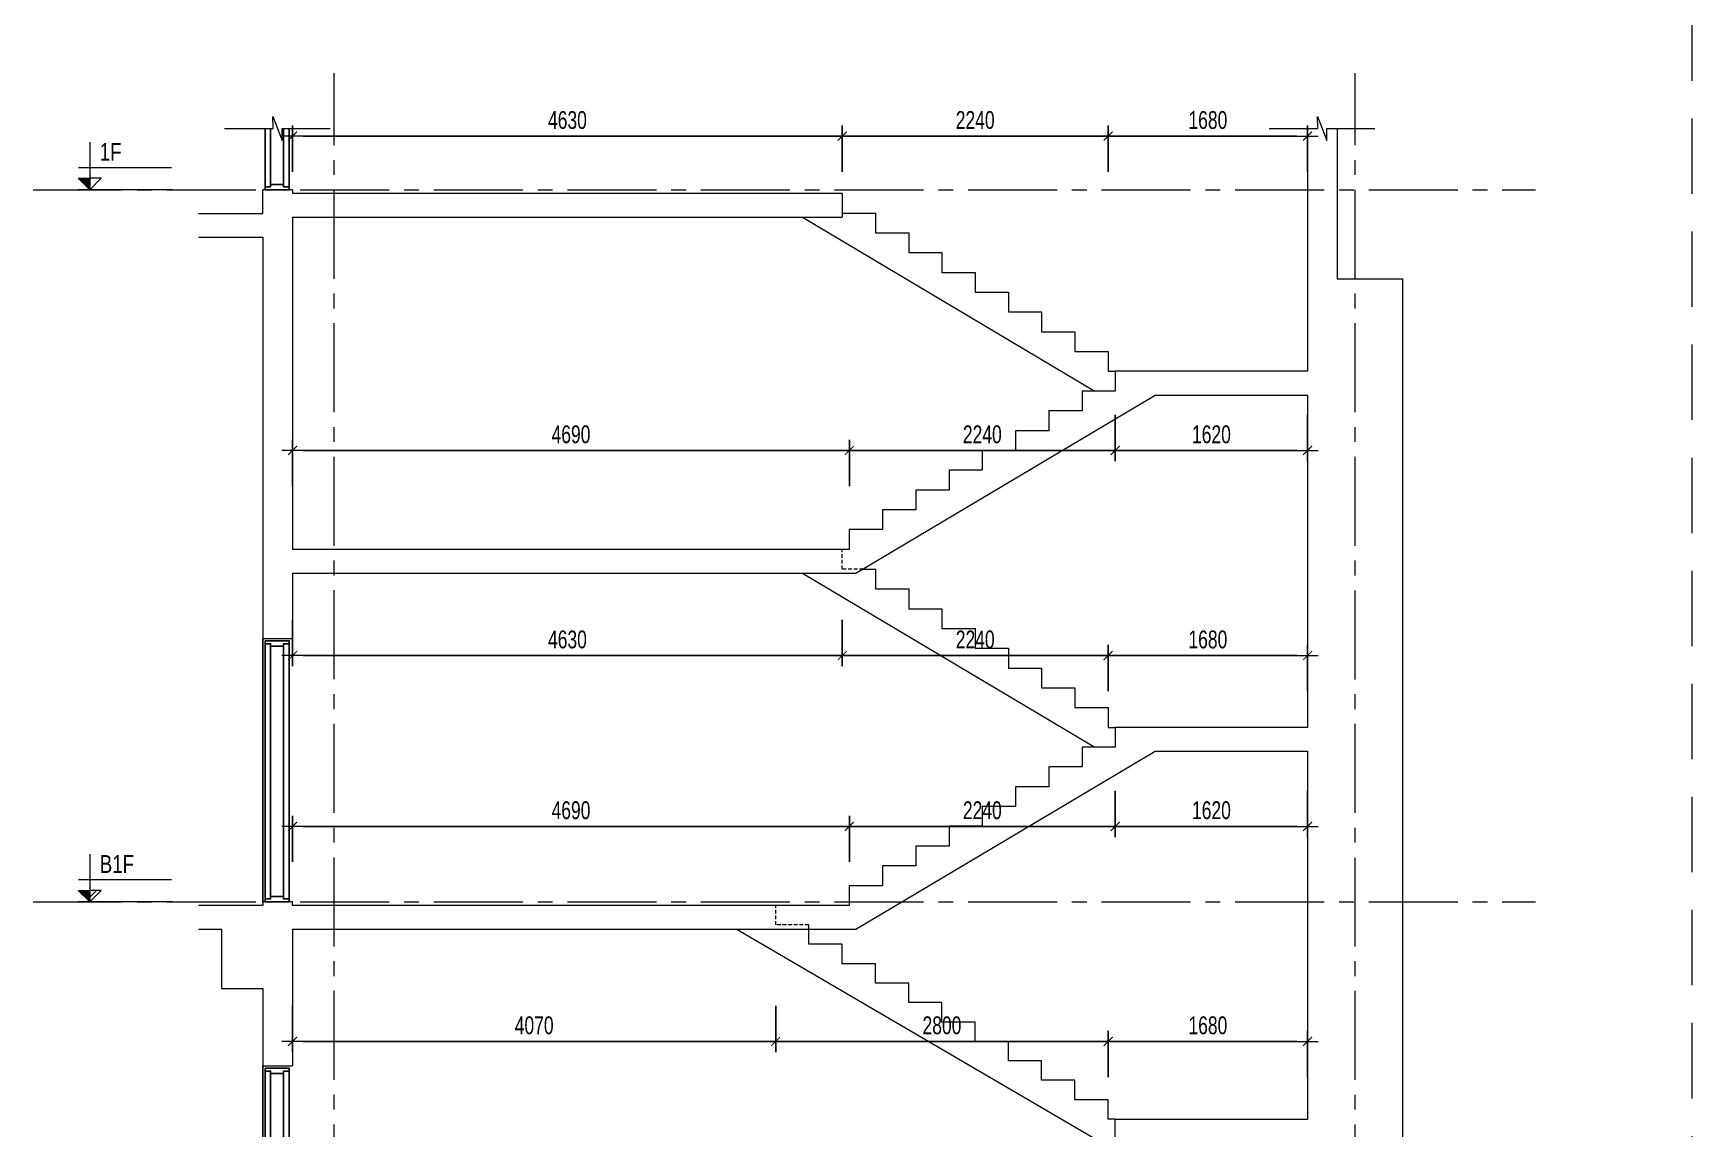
# Model space of a CAD drawing. Header units: millimetres. Extents: x -179076 to 254975, y -18667 to 296191.
# Drawn here: x 162334 to 176306, y 237752 to 246983 of the extents above; entities that cross this region are included whole.
import ezdxf

# ---------------------------------------------------------------- set-up
doc = ezdxf.new("R2010")
doc.units = ezdxf.units.MM
doc.linetypes.add('CENTER2', pattern=[1.125, 0.75, -0.125, 0.125, -0.125])
doc.linetypes.add('HIDDEN2', pattern=[4.7625, 3.175, -1.5875])
doc.layers.get('Defpoints').update_dxf_attribs({"color": 151, "lineweight": 9})
for name, color, linetype in [('A-ELE5', 9, 'Continuous'), ('DOOR', 4, 'Continuous'), ('ELE8', 8, 'Continuous')]:
    doc.layers.add(name, color=color, linetype=linetype)
for name, color, linetype, lineweight in [('NDC_S_ANNO', 7, 'Continuous', 20), ('NDC_S_AXIS', 5, 'CENTER2', 13), ('NDC_S_CONTINUOUS', 3, 'Continuous', 20), ('NDC_S_DIM', 1, 'Continuous', 15), ('NDC_S_HIDDEN', 8, 'HIDDEN2', 13), ('NDC_S_SLAB', 2, 'Continuous', 20), ('NDC_S_SYMBOL', 1, 'Continuous', 15), ('NDC_S_TEXT SYMBOL', 7, 'Continuous', 20), ('NDC_S_VN TEXT', 7, 'Continuous', 20)]:
    doc.layers.add(name, color=color, linetype=linetype, lineweight=lineweight)
doc.styles.add('NDC_ANNO', font='', dxfattribs={"width": 0.8})
doc.styles.add('NDC_DIM', font='', dxfattribs={"width": 0.75})
doc.styles.get('NDC_ANNO').set_extended_font_data('Dotum')
doc.styles.get('NDC_DIM').set_extended_font_data('Dotum')
doc.dimstyles.new('NDC_dim_60', dxfattribs={"dimscale": 60, "dimtxt": 2.5, "dimasz": 1.5, "dimexe": 1.5, "dimexo": 2.5, "dimgap": 1, "dimtad": 1, "dimdec": 0, "dimzin": 0, "dimdsep": 46, "dimtxsty": 'NDC_DIM', "dimblk": 'DIMMARK', "dimcen": 0.09, "dimdle": 1.2, "dimclrd": 1, "dimclre": 1, "dimclrt": 3, "dimadec": 0, "dimazin": 0, "dimtfac": 1, "dimtdec": 0, "dimtix": 1, "dimtofl": 0, "dimtmove": 0, "dimatfit": 3, "dimfxl": 5, "dimfxlon": 1, "dimtolj": 1, "dimtzin": 0, "dimarcsym": 0})

# ---------------------------------------------------------------- blocks, each defined once
blk = doc.blocks.new('A$Cba4c7dc5')
at = {"layer": 'DOOR'}
for p, q in [((80, 0), (80, 2175)), ((125, 25), (125, 2155)), ((235, 25), (235, 2155)), ((280, 2175), (280, 0))]:
    blk.add_line(p, q, dxfattribs=at)
at = {"layer": 'DOOR', "color": 3}
for points in [[(280, 2200), (80, 2200), (80, 2175), (125, 2175), (125, 2155), (235, 2155), (235, 2175), (280, 2175)], [(280, 0), (80, 0), (80, 25), (125, 25), (125, 45), (235, 45), (235, 25), (280, 25)]]:
    blk.add_lwpolyline(points, close=True, dxfattribs=at)
at = {"layer": 'ELE8'}
blk.add_line((300, 2220), (300, 0), dxfattribs=at)
blk = doc.blocks.new('DIMMARK')
at = {"layer": 'NDC_S_DIM', "color": 1}
blk.add_line((-1.5, 0), (1, 0), dxfattribs=at)
at = {"layer": 'NDC_S_DIM', "color": 2, "const_width": 0.1}
blk.add_lwpolyline([(-0.42, -0.42), (0.42, 0.42)], dxfattribs=at)
blk = doc.blocks.new('*D1397')
at = {"layer": 'Defpoints', "color": 0, "transparency": 16777216}
for p in [(168589, 239635), (164519, 239434), (168589, 238488)]:
    blk.add_point(p, dxfattribs=at)
at = {"layer": 'NDC_S_DIM', "color": 1, "lineweight": -2, "transparency": 16777216}
for p, q in [((164519, 238788), (164519, 238398)), ((168589, 238788), (168589, 238398)), ((164609, 238488), (168499, 238488))]:
    blk.add_line(p, q, dxfattribs=at)
at = {"layer": 'NDC_S_DIM', "color": 1, "lineweight": -2, "transparency": 16777216, "xscale": 90, "yscale": 90, "zscale": 90, "rotation": 180}
blk.add_blockref('DIMMARK', (164519, 238488), dxfattribs=at)
at = {"layer": 'NDC_S_DIM', "color": 1, "lineweight": -2, "transparency": 16777216, "xscale": 90, "yscale": 90, "zscale": 90}
blk.add_blockref('DIMMARK', (168589, 238488), dxfattribs=at)
at = {"layer": 'NDC_S_DIM', "color": 3, "transparency": 16777216, "insert": (166554, 238623), "char_height": 150, "attachment_point": 5, "style": 'NDC_DIM'}
blk.add_mtext('\\A1;4070', dxfattribs=at)
blk = doc.blocks.new('*D1398')
at = {"layer": 'Defpoints', "color": 0, "transparency": 16777216}
for p in [(168589, 239635), (171389, 238488), (171389, 237834)]:
    blk.add_point(p, dxfattribs=at)
at = {"layer": 'NDC_S_DIM', "color": 1, "lineweight": -2, "transparency": 16777216}
for p, q in [((168589, 238788), (168589, 238398)), ((171389, 238188), (171389, 238578)), ((168679, 238488), (171299, 238488))]:
    blk.add_line(p, q, dxfattribs=at)
at = {"layer": 'NDC_S_DIM', "color": 1, "lineweight": -2, "transparency": 16777216, "xscale": 90, "yscale": 90, "zscale": 90, "rotation": 180}
blk.add_blockref('DIMMARK', (168589, 238488), dxfattribs=at)
at = {"layer": 'NDC_S_DIM', "color": 1, "lineweight": -2, "transparency": 16777216, "xscale": 90, "yscale": 90, "zscale": 90}
blk.add_blockref('DIMMARK', (171389, 238488), dxfattribs=at)
at = {"layer": 'NDC_S_DIM', "color": 3, "transparency": 16777216, "insert": (169989, 238623), "char_height": 150, "attachment_point": 5, "style": 'NDC_DIM'}
blk.add_mtext('\\A1;2800', dxfattribs=at)
blk = doc.blocks.new('*D1399')
at = {"layer": 'Defpoints', "color": 0, "transparency": 16777216}
for p in [(173069, 238488), (171389, 237834), (173069, 237834)]:
    blk.add_point(p, dxfattribs=at)
at = {"layer": 'NDC_S_DIM', "color": 1, "lineweight": -2, "transparency": 16777216}
for p, q in [((171389, 238188), (171389, 238578)), ((173069, 238188), (173069, 238578)), ((171479, 238488), (172979, 238488))]:
    blk.add_line(p, q, dxfattribs=at)
at = {"layer": 'NDC_S_DIM', "color": 1, "lineweight": -2, "transparency": 16777216, "xscale": 90, "yscale": 90, "zscale": 90, "rotation": 180}
blk.add_blockref('DIMMARK', (171389, 238488), dxfattribs=at)
at = {"layer": 'NDC_S_DIM', "color": 1, "lineweight": -2, "transparency": 16777216, "xscale": 90, "yscale": 90, "zscale": 90}
blk.add_blockref('DIMMARK', (173069, 238488), dxfattribs=at)
at = {"layer": 'NDC_S_DIM', "color": 3, "transparency": 16777216, "insert": (172229, 238623), "char_height": 150, "attachment_point": 5, "style": 'NDC_DIM'}
blk.add_mtext('\\A1;1680', dxfattribs=at)
blk = doc.blocks.new('*D1400')
at = {"layer": 'Defpoints', "color": 0, "transparency": 16777216}
for p in [(169209, 240300), (164519, 239634), (169209, 239634)]:
    blk.add_point(p, dxfattribs=at)
at = {"layer": 'NDC_S_DIM', "color": 1, "lineweight": -2, "transparency": 16777216}
for p, q in [((164519, 240000), (164519, 240390)), ((169209, 240000), (169209, 240390)), ((164609, 240300), (169119, 240300))]:
    blk.add_line(p, q, dxfattribs=at)
at = {"layer": 'NDC_S_DIM', "color": 1, "lineweight": -2, "transparency": 16777216, "xscale": 90, "yscale": 90, "zscale": 90, "rotation": 180}
blk.add_blockref('DIMMARK', (164519, 240300), dxfattribs=at)
at = {"layer": 'NDC_S_DIM', "color": 1, "lineweight": -2, "transparency": 16777216, "xscale": 90, "yscale": 90, "zscale": 90}
blk.add_blockref('DIMMARK', (169209, 240300), dxfattribs=at)
at = {"layer": 'NDC_S_DIM', "color": 3, "transparency": 16777216, "insert": (166864, 240435), "char_height": 150, "attachment_point": 5, "style": 'NDC_DIM'}
blk.add_mtext('\\A1;4690', dxfattribs=at)
blk = doc.blocks.new('*D1401')
at = {"layer": 'Defpoints', "color": 0, "transparency": 16777216}
for p in [(171449, 240967), (171449, 240300), (169209, 239634)]:
    blk.add_point(p, dxfattribs=at)
at = {"layer": 'NDC_S_DIM', "color": 1, "lineweight": -2, "transparency": 16777216}
for p, q in [((171449, 240600), (171449, 240210)), ((169209, 240000), (169209, 240390)), ((169299, 240300), (171359, 240300))]:
    blk.add_line(p, q, dxfattribs=at)
at = {"layer": 'NDC_S_DIM', "color": 1, "lineweight": -2, "transparency": 16777216, "xscale": 90, "yscale": 90, "zscale": 90, "rotation": 180}
blk.add_blockref('DIMMARK', (169209, 240300), dxfattribs=at)
at = {"layer": 'NDC_S_DIM', "color": 1, "lineweight": -2, "transparency": 16777216, "xscale": 90, "yscale": 90, "zscale": 90}
blk.add_blockref('DIMMARK', (171449, 240300), dxfattribs=at)
at = {"layer": 'NDC_S_DIM', "color": 3, "transparency": 16777216, "insert": (170329, 240435), "char_height": 150, "attachment_point": 5, "style": 'NDC_DIM'}
blk.add_mtext('\\A1;2240', dxfattribs=at)
blk = doc.blocks.new('*D1402')
at = {"layer": 'Defpoints', "color": 0, "transparency": 16777216}
for p in [(171449, 240967), (173069, 240934), (173069, 240300)]:
    blk.add_point(p, dxfattribs=at)
at = {"layer": 'NDC_S_DIM', "color": 1, "lineweight": -2, "transparency": 16777216}
for p, q in [((171449, 240600), (171449, 240210)), ((173069, 240600), (173069, 240210)), ((171539, 240300), (172979, 240300))]:
    blk.add_line(p, q, dxfattribs=at)
at = {"layer": 'NDC_S_DIM', "color": 1, "lineweight": -2, "transparency": 16777216, "xscale": 90, "yscale": 90, "zscale": 90, "rotation": 180}
blk.add_blockref('DIMMARK', (171449, 240300), dxfattribs=at)
at = {"layer": 'NDC_S_DIM', "color": 1, "lineweight": -2, "transparency": 16777216, "xscale": 90, "yscale": 90, "zscale": 90}
blk.add_blockref('DIMMARK', (173069, 240300), dxfattribs=at)
at = {"layer": 'NDC_S_DIM', "color": 3, "transparency": 16777216, "insert": (172259, 240435), "char_height": 150, "attachment_point": 5, "style": 'NDC_DIM'}
blk.add_mtext('\\A1;1620', dxfattribs=at)
blk = doc.blocks.new('*D1403')
at = {"layer": 'Defpoints', "color": 0, "transparency": 16777216}
for p in [(164519, 242634), (169149, 242631), (169149, 241739)]:
    blk.add_point(p, dxfattribs=at)
at = {"layer": 'NDC_S_DIM', "color": 1, "lineweight": -2, "transparency": 16777216}
for p, q in [((164519, 242039), (164519, 241649)), ((169149, 242039), (169149, 241649)), ((164609, 241739), (169059, 241739))]:
    blk.add_line(p, q, dxfattribs=at)
at = {"layer": 'NDC_S_DIM', "color": 1, "lineweight": -2, "transparency": 16777216, "xscale": 90, "yscale": 90, "zscale": 90, "rotation": 180}
blk.add_blockref('DIMMARK', (164519, 241739), dxfattribs=at)
at = {"layer": 'NDC_S_DIM', "color": 1, "lineweight": -2, "transparency": 16777216, "xscale": 90, "yscale": 90, "zscale": 90}
blk.add_blockref('DIMMARK', (169149, 241739), dxfattribs=at)
at = {"layer": 'NDC_S_DIM', "color": 3, "transparency": 16777216, "insert": (166834, 241874), "char_height": 150, "attachment_point": 5, "style": 'NDC_DIM'}
blk.add_mtext('\\A1;4630', dxfattribs=at)
blk = doc.blocks.new('*D1404')
at = {"layer": 'Defpoints', "color": 0, "transparency": 16777216}
for p in [(169149, 242631), (171389, 241739), (171389, 241134)]:
    blk.add_point(p, dxfattribs=at)
at = {"layer": 'NDC_S_DIM', "color": 1, "lineweight": -2, "transparency": 16777216}
for p, q in [((169149, 242039), (169149, 241649)), ((169239, 241739), (171299, 241739)), ((171389, 241439), (171389, 241829))]:
    blk.add_line(p, q, dxfattribs=at)
at = {"layer": 'NDC_S_DIM', "color": 1, "lineweight": -2, "transparency": 16777216, "xscale": 90, "yscale": 90, "zscale": 90, "rotation": 180}
blk.add_blockref('DIMMARK', (169149, 241739), dxfattribs=at)
at = {"layer": 'NDC_S_DIM', "color": 1, "lineweight": -2, "transparency": 16777216, "xscale": 90, "yscale": 90, "zscale": 90}
blk.add_blockref('DIMMARK', (171389, 241739), dxfattribs=at)
at = {"layer": 'NDC_S_DIM', "color": 3, "transparency": 16777216, "insert": (170269, 241874), "char_height": 150, "attachment_point": 5, "style": 'NDC_DIM'}
blk.add_mtext('\\A1;2240', dxfattribs=at)
blk = doc.blocks.new('*D1405')
at = {"layer": 'Defpoints', "color": 0, "transparency": 16777216}
for p in [(173069, 241739), (171389, 241134), (173069, 241134)]:
    blk.add_point(p, dxfattribs=at)
at = {"layer": 'NDC_S_DIM', "color": 1, "lineweight": -2, "transparency": 16777216}
for p, q in [((171389, 241439), (171389, 241829)), ((171479, 241739), (172979, 241739)), ((173069, 241439), (173069, 241829))]:
    blk.add_line(p, q, dxfattribs=at)
at = {"layer": 'NDC_S_DIM', "color": 1, "lineweight": -2, "transparency": 16777216, "xscale": 90, "yscale": 90, "zscale": 90, "rotation": 180}
blk.add_blockref('DIMMARK', (171389, 241739), dxfattribs=at)
at = {"layer": 'NDC_S_DIM', "color": 1, "lineweight": -2, "transparency": 16777216, "xscale": 90, "yscale": 90, "zscale": 90}
blk.add_blockref('DIMMARK', (173069, 241739), dxfattribs=at)
at = {"layer": 'NDC_S_DIM', "color": 3, "transparency": 16777216, "insert": (172229, 241874), "char_height": 150, "attachment_point": 5, "style": 'NDC_DIM'}
blk.add_mtext('\\A1;1680', dxfattribs=at)
blk = doc.blocks.new('*D1406')
at = {"layer": 'Defpoints', "color": 0, "transparency": 16777216}
for p in [(169209, 243467), (164519, 242634), (169209, 242634)]:
    blk.add_point(p, dxfattribs=at)
at = {"layer": 'NDC_S_DIM', "color": 1, "lineweight": -2, "transparency": 16777216}
for p, q in [((164519, 243167), (164519, 243557)), ((169209, 243167), (169209, 243557)), ((164609, 243467), (169119, 243467))]:
    blk.add_line(p, q, dxfattribs=at)
at = {"layer": 'NDC_S_DIM', "color": 1, "lineweight": -2, "transparency": 16777216, "xscale": 90, "yscale": 90, "zscale": 90, "rotation": 180}
blk.add_blockref('DIMMARK', (164519, 243467), dxfattribs=at)
at = {"layer": 'NDC_S_DIM', "color": 1, "lineweight": -2, "transparency": 16777216, "xscale": 90, "yscale": 90, "zscale": 90}
blk.add_blockref('DIMMARK', (169209, 243467), dxfattribs=at)
at = {"layer": 'NDC_S_DIM', "color": 3, "transparency": 16777216, "insert": (166864, 243602), "char_height": 150, "attachment_point": 5, "style": 'NDC_DIM'}
blk.add_mtext('\\A1;4690', dxfattribs=at)
blk = doc.blocks.new('*D1407')
at = {"layer": 'Defpoints', "color": 0, "transparency": 16777216}
for p in [(171449, 243967), (171449, 243467), (169209, 242634)]:
    blk.add_point(p, dxfattribs=at)
at = {"layer": 'NDC_S_DIM', "color": 1, "lineweight": -2, "transparency": 16777216}
for p, q in [((171449, 243767), (171449, 243377)), ((169209, 243167), (169209, 243557)), ((169299, 243467), (171359, 243467))]:
    blk.add_line(p, q, dxfattribs=at)
at = {"layer": 'NDC_S_DIM', "color": 1, "lineweight": -2, "transparency": 16777216, "xscale": 90, "yscale": 90, "zscale": 90, "rotation": 180}
blk.add_blockref('DIMMARK', (169209, 243467), dxfattribs=at)
at = {"layer": 'NDC_S_DIM', "color": 1, "lineweight": -2, "transparency": 16777216, "xscale": 90, "yscale": 90, "zscale": 90}
blk.add_blockref('DIMMARK', (171449, 243467), dxfattribs=at)
at = {"layer": 'NDC_S_DIM', "color": 3, "transparency": 16777216, "insert": (170329, 243602), "char_height": 150, "attachment_point": 5, "style": 'NDC_DIM'}
blk.add_mtext('\\A1;2240', dxfattribs=at)
blk = doc.blocks.new('*D1408')
at = {"layer": 'Defpoints', "color": 0, "transparency": 16777216}
for p in [(171449, 243967), (173069, 243934), (173069, 243467)]:
    blk.add_point(p, dxfattribs=at)
at = {"layer": 'NDC_S_DIM', "color": 1, "lineweight": -2, "transparency": 16777216}
for p, q in [((171449, 243767), (171449, 243377)), ((173069, 243767), (173069, 243377)), ((171539, 243467), (172979, 243467))]:
    blk.add_line(p, q, dxfattribs=at)
at = {"layer": 'NDC_S_DIM', "color": 1, "lineweight": -2, "transparency": 16777216, "xscale": 90, "yscale": 90, "zscale": 90, "rotation": 180}
blk.add_blockref('DIMMARK', (171449, 243467), dxfattribs=at)
at = {"layer": 'NDC_S_DIM', "color": 1, "lineweight": -2, "transparency": 16777216, "xscale": 90, "yscale": 90, "zscale": 90}
blk.add_blockref('DIMMARK', (173069, 243467), dxfattribs=at)
at = {"layer": 'NDC_S_DIM', "color": 3, "transparency": 16777216, "insert": (172259, 243602), "char_height": 150, "attachment_point": 5, "style": 'NDC_DIM'}
blk.add_mtext('\\A1;1620', dxfattribs=at)
blk = doc.blocks.new('*D1409')
at = {"layer": 'Defpoints', "color": 0, "transparency": 16777216}
for p in [(169149, 246115), (164519, 245634), (169149, 245634)]:
    blk.add_point(p, dxfattribs=at)
at = {"layer": 'NDC_S_DIM', "color": 1, "lineweight": -2, "transparency": 16777216}
for p, q in [((164519, 245815), (164519, 246205)), ((169149, 245815), (169149, 246205)), ((164609, 246115), (169059, 246115))]:
    blk.add_line(p, q, dxfattribs=at)
at = {"layer": 'NDC_S_DIM', "color": 1, "lineweight": -2, "transparency": 16777216, "xscale": 90, "yscale": 90, "zscale": 90, "rotation": 180}
blk.add_blockref('DIMMARK', (164519, 246115), dxfattribs=at)
at = {"layer": 'NDC_S_DIM', "color": 1, "lineweight": -2, "transparency": 16777216, "xscale": 90, "yscale": 90, "zscale": 90}
blk.add_blockref('DIMMARK', (169149, 246115), dxfattribs=at)
at = {"layer": 'NDC_S_DIM', "color": 3, "transparency": 16777216, "insert": (166834, 246250), "char_height": 150, "attachment_point": 5, "style": 'NDC_DIM'}
blk.add_mtext('\\A1;4630', dxfattribs=at)
blk = doc.blocks.new('*D1410')
at = {"layer": 'Defpoints', "color": 0, "transparency": 16777216}
for p in [(171389, 246115), (169149, 245634), (171389, 244134)]:
    blk.add_point(p, dxfattribs=at)
at = {"layer": 'NDC_S_DIM', "color": 1, "lineweight": -2, "transparency": 16777216}
for p, q in [((169149, 245815), (169149, 246205)), ((171389, 245815), (171389, 246205)), ((169239, 246115), (171299, 246115))]:
    blk.add_line(p, q, dxfattribs=at)
at = {"layer": 'NDC_S_DIM', "color": 1, "lineweight": -2, "transparency": 16777216, "xscale": 90, "yscale": 90, "zscale": 90, "rotation": 180}
blk.add_blockref('DIMMARK', (169149, 246115), dxfattribs=at)
at = {"layer": 'NDC_S_DIM', "color": 1, "lineweight": -2, "transparency": 16777216, "xscale": 90, "yscale": 90, "zscale": 90}
blk.add_blockref('DIMMARK', (171389, 246115), dxfattribs=at)
at = {"layer": 'NDC_S_DIM', "color": 3, "transparency": 16777216, "insert": (170269, 246250), "char_height": 150, "attachment_point": 5, "style": 'NDC_DIM'}
blk.add_mtext('\\A1;2240', dxfattribs=at)
blk = doc.blocks.new('*D1411')
at = {"layer": 'Defpoints', "color": 0, "transparency": 16777216}
for p in [(173069, 246115), (171389, 244134), (173069, 244134)]:
    blk.add_point(p, dxfattribs=at)
at = {"layer": 'NDC_S_DIM', "color": 1, "lineweight": -2, "transparency": 16777216}
for p, q in [((171389, 245815), (171389, 246205)), ((173069, 245815), (173069, 246205)), ((171479, 246115), (172979, 246115))]:
    blk.add_line(p, q, dxfattribs=at)
at = {"layer": 'NDC_S_DIM', "color": 1, "lineweight": -2, "transparency": 16777216, "xscale": 90, "yscale": 90, "zscale": 90, "rotation": 180}
blk.add_blockref('DIMMARK', (171389, 246115), dxfattribs=at)
at = {"layer": 'NDC_S_DIM', "color": 1, "lineweight": -2, "transparency": 16777216, "xscale": 90, "yscale": 90, "zscale": 90}
blk.add_blockref('DIMMARK', (173069, 246115), dxfattribs=at)
at = {"layer": 'NDC_S_DIM', "color": 3, "transparency": 16777216, "insert": (172229, 246250), "char_height": 150, "attachment_point": 5, "style": 'NDC_DIM'}
blk.add_mtext('\\A1;1680', dxfattribs=at)
blk = doc.blocks.new('kata_block_CT')
at = {"layer": 'NDC_S_ANNO'}
blk.add_hatch(color=3, dxfattribs=at).paths.add_polyline_path([(0, 1.6), (-1.61, 1.6), (0, 0)])
at = {"layer": 'NDC_S_ANNO', "ltscale": 50}
h = blk.add_hatch(dxfattribs=at)
h.set_pattern_fill('ANSI31', color=256, scale=1.406, style=0)
h.paths.add_polyline_path([(0, 1.6), (0, 0), (1.61, 1.6)])
for p, q in [((-1.59, 3.14), (11.47, 3.14)), ((11.56, 0), (-1.64, 0))]:
    blk.add_line(p, q, dxfattribs=at)
for points in [[(0, 6.69), (0, 0)], [(0, 0), (-1.61, 1.6), (0, 1.6)], [(0, 0), (1.61, 1.6), (0, 1.6)]]:
    blk.add_lwpolyline(points, dxfattribs=at)
at = {"layer": 'NDC_S_ANNO', "color": 8, "ltscale": 50}
blk.add_lwpolyline([(0, 0), (-1.61, 1.6), (0, 1.6)], dxfattribs=at)
at = {"layer": 'NDC_S_TEXT SYMBOL', "color": 3, "style": 'NDC_ANNO', "width": 0.8}
blk.add_attdef('CT', (1.41, 4.07), '', height=2.5, dxfattribs=at)

msp = doc.modelspace()

# ---------------------------------------------------------------- linework, layer by layer
at = {"layer": 'DOOR'}
for p, q in [((164288.7, 246179.6), (164288.7, 245663.7)), ((164333.7, 245688.7), (164333.7, 246179.6)), ((164443.7, 245688.7), (164443.7, 246179.6)), ((164488.7, 245663.7), (164488.7, 246179.6))]:
    msp.add_line(p, q, dxfattribs=at)
at = {"layer": 'DOOR', "color": 3}
msp.add_lwpolyline([(164288.7, 245663.7), (164488.7, 245663.7), (164488.7, 245688.7), (164443.7, 245688.7), (164443.7, 245708.7), (164333.7, 245708.7), (164333.7, 245688.7), (164288.7, 245688.7)], close=True, dxfattribs=at)
at = {"layer": 'NDC_S_AXIS', "ltscale": 1000}
for p, q in [((164868.7, 230288.8), (164868.5, 246646.6)), ((173468.8, 230288.6), (173468.7, 246646.4))]:
    msp.add_line(p, q, dxfattribs=at)
for points in [[(162333.6, 245663.7), (174988.9, 245663.7)], [(162333.6, 239663.7), (174988.9, 239663.7)]]:
    msp.add_lwpolyline(points, dxfattribs=at)
at = {"layer": 'NDC_S_CONTINUOUS'}
for p, q in [((168813.7, 245433.7), (171277.7, 243967)), ((168813.7, 242433.7), (171277.7, 240967)), ((171272.3, 237670.1), (168254.5, 239433.7))]:
    msp.add_line(p, q, dxfattribs=at)
for points in [[(169148.7, 245633.7), (169148.7, 245467), (169428.7, 245467), (169428.7, 245300.4), (169708.7, 245300.4), (169708.7, 245133.7), (169988.7, 245133.7), (169988.7, 244967), (170268.7, 244967), (170268.7, 244800.4), (170548.7, 244800.4), (170548.7, 244633.7), (170828.7, 244633.7), (170828.7, 244467), (171108.7, 244467), (171108.7, 244300.4), (171388.7, 244300.4), (171388.7, 244133.7), (171448.7, 244133.7)], [(169319.7, 242467), (169428.7, 242467), (169428.7, 242300.4), (169708.7, 242300.4), (169708.7, 242133.7), (169988.7, 242133.7), (169988.7, 241967), (170268.7, 241967), (170268.7, 241800.4), (170548.7, 241800.4), (170548.7, 241633.7), (170828.7, 241633.7), (170828.7, 241467), (171108.7, 241467), (171108.7, 241300.4), (171388.7, 241300.4), (171388.7, 241133.7), (171448.7, 241133.7)], [(171448.7, 237833.7), (171388.7, 237833.7), (171388.7, 237997.3), (171108.7, 237997.3), (171108.7, 238161), (170828.7, 238161), (170828.7, 238324.6), (170548.7, 238324.6), (170548.7, 238488.2), (170268.7, 238488.2), (170268.7, 238651.9), (169988.7, 238651.9), (169988.7, 238815.5), (169708.7, 238815.5), (169708.7, 238979.1), (169428.7, 238979.1), (169428.7, 239142.8), (169148.7, 239142.8), (169148.7, 239306.4), (168868.7, 239306.4), (168868.7, 239433.7)]]:
    msp.add_lwpolyline(points, dxfattribs=at)
at = {"layer": 'NDC_S_HIDDEN', "ltscale": 200}
msp.add_line((176305.6, 260551.2), (176305.6, 226951.2), dxfattribs=at)
at = {"layer": 'NDC_S_HIDDEN', "ltscale": 10}
for points in [[(169325.1, 242467), (169148.7, 242467), (169148.7, 242630.7)], [(168868.7, 239433.7), (168868.7, 239470.1), (168588.7, 239470.1), (168588.7, 239635.4)]]:
    msp.add_lwpolyline(points, dxfattribs=at)
at = {"layer": 'NDC_S_SLAB'}
for p, q in [((173068.7, 246179.6), (173068.7, 244133.7)), ((173318.7, 246179.6), (173318.7, 244913.7)), ((164518.7, 245663.7), (164268.7, 245663.7)), ((164518.7, 245663.7), (164518.7, 245633.7)), ((164518.7, 245433.7), (164518.7, 242633.7)), ((164518.7, 245433.7), (169148.7, 245433.7)), ((163726.6, 245263.7), (164268.7, 245263.7)), ((164268.7, 245263.7), (164268.7, 241883.7)), ((173318.7, 244913.7), (173868.7, 244913.7)), ((173868.7, 244913.7), (173868.7, 231663.7)), ((169263.7, 242433.7), (171783.7, 243933.7)), ((171783.7, 243933.7), (173068.7, 243933.7)), ((173068.7, 243933.7), (173068.7, 241133.7)), ((164518.7, 242433.7), (164518.7, 241883.7)), ((164518.7, 242433.7), (169263.7, 242433.7)), ((164268.7, 241883.7), (164518.7, 241883.7)), ((169263.7, 239433.7), (171783.7, 240933.7)), ((171783.7, 240933.7), (173068.7, 240933.7)), ((173068.7, 240933.7), (173068.7, 237833.7)), ((164518.7, 239663.7), (164268.7, 239663.7)), ((164268.7, 239663.7), (164268.7, 239633.7)), ((164518.7, 239633.7), (164518.7, 239663.7)), ((163726.6, 239433.7), (163918.7, 239433.7)), ((163918.7, 239433.7), (163918.7, 238933.7)), ((164518.7, 239433.7), (164518.7, 238283.7)), ((164518.7, 239433.7), (169263.7, 239433.7)), ((163918.7, 238933.7), (164268.7, 238933.7)), ((164268.7, 238933.7), (164268.7, 238283.7)), ((164268.7, 238283.7), (164518.7, 238283.7)), ((171448.7, 237833.7), (173068.7, 237833.7))]:
    msp.add_line(p, q, dxfattribs=at)
for points in [[(163726.6, 245463.7), (164268.7, 245463.7), (164268.7, 245663.7)], [(164518.7, 245633.7), (169148.7, 245633.7), (169148.7, 245433.7)], [(173068.7, 244133.7), (171448.7, 244133.7), (171448.7, 243967), (171168.7, 243967), (171168.7, 243800.4), (170888.7, 243800.4), (170888.7, 243633.7), (170608.7, 243633.7), (170608.7, 243467), (170328.7, 243467), (170328.7, 243300.4), (170048.7, 243300.4), (170048.7, 243133.7), (169768.7, 243133.7), (169768.7, 242967), (169488.7, 242967), (169488.7, 242800.4), (169208.7, 242800.4), (169208.7, 242633.7), (164518.7, 242633.7)], [(173068.7, 241133.7), (171448.7, 241133.7), (171448.7, 240967), (171168.7, 240967), (171168.7, 240800.4), (170888.7, 240800.4), (170888.7, 240633.7), (170608.7, 240633.7), (170608.7, 240467), (170328.7, 240467), (170328.7, 240300.4), (170048.7, 240300.4), (170048.7, 240133.7), (169768.7, 240133.7), (169768.7, 239967), (169488.7, 239967), (169488.7, 239800.4), (169208.7, 239800.4), (169208.7, 239633.7), (164518.7, 239633.7)], [(164268.7, 239633.7), (163726.6, 239633.7)], [(164518.7, 236033.7), (168648.7, 236033.7), (168648.7, 236197.3), (168928.7, 236197.3), (168928.7, 236361), (169208.7, 236361), (169208.7, 236524.6), (169488.7, 236524.6), (169488.7, 236688.2), (169768.7, 236688.2), (169768.7, 236851.9), (170048.7, 236851.9), (170048.7, 237015.5), (170328.7, 237015.5), (170328.7, 237179.1), (170608.7, 237179.1), (170608.7, 237342.8), (170888.7, 237342.8), (170888.7, 237506.4), (171168.7, 237506.4), (171168.7, 237670.1), (171448.7, 237670.1), (171448.7, 237833.7), (173068.7, 237833.7)]]:
    msp.add_lwpolyline(points, dxfattribs=at)
at = {"layer": 'NDC_S_SYMBOL'}
for points in [[(163944.7, 246179.6), (164354.3, 246179.6), (164352.2, 246279.6), (164432.2, 246079.6), (164430, 246179.6), (164836.3, 246179.6)], [(172744.6, 246179.6), (173154.2, 246179.6), (173152, 246279.6), (173232, 246079.6), (173229.8, 246179.6), (173636.1, 246179.6)]]:
    msp.add_lwpolyline(points, dxfattribs=at)

# ---------------------------------------------------------------- block references
at = {"layer": 'A-ELE5', "xscale": -1}
for p in [(164568.7, 239663.7), (164568.7, 236063.7)]:
    msp.add_blockref('A$Cba4c7dc5', p, dxfattribs=at)
at = {"layer": 'NDC_S_VN TEXT', "xscale": 60, "yscale": 60, "zscale": 60}
for p, values in [((162810.2, 245663.7), {'CT': '1F'}), ((162810.2, 239663.7), {'CT': 'B1F'})]:
    msp.add_blockref('kata_block_CT', p, dxfattribs=at).add_auto_attribs(values)

# ---------------------------------------------------------------- dimensions: what is measured, and where the dimension line sits
at = {"layer": 'NDC_S_DIM'}
for base, p1, p2, picture, middle in [((169148.7, 246115.2), (164518.7, 245633.7), (169148.7, 245633.7), '*D1409', (166833.7, 246250.4)), ((169208.7, 243467), (164518.7, 242633.7), (169208.7, 242633.7), '*D1406', (166863.7, 243602.1)), ((169148.7, 241738.6), (164518.7, 242633.7), (169148.7, 242630.7), '*D1403', (166833.7, 241873.7)), ((169208.7, 240300.4), (164518.7, 239633.7), (169208.7, 239633.7), '*D1400', (166863.7, 240435.5)), ((168588.7, 238488.2), (164518.7, 239433.7), (168588.7, 239635.4), '*D1397', (166553.7, 238623.3))]:
    dim = msp.add_linear_dim(base=base, p1=p1, p2=p2, dimstyle='NDC_dim_60', dxfattribs=at)
    dim.commit()
    dim.dimension.update_dxf_attribs({"geometry": picture, "text_midpoint": middle})
for base, p1, p2, picture, middle in [((171388.7, 246115.2), (169148.7, 245633.7), (171388.7, 244133.7), '*D1410', (170268.7, 246250.4)), ((173068.7, 246115.2), (171388.7, 244133.7), (173068.7, 244133.7), '*D1411', (172228.7, 246250.4)), ((171448.7, 243467), (169208.7, 242633.7), (171448.7, 243967), '*D1407', (170328.7, 243602.1)), ((173068.7, 243467), (171448.7, 243967), (173068.7, 243933.7), '*D1408', (172258.7, 243602.1)), ((171388.7, 241738.6), (169148.7, 242630.7), (171388.7, 241133.7), '*D1404', (170268.7, 241873.7)), ((173068.7, 241738.6), (171388.7, 241133.7), (173068.7, 241133.7), '*D1405', (172228.7, 241873.7)), ((171448.7, 240300.4), (169208.7, 239633.7), (171448.7, 240967), '*D1401', (170328.7, 240435.5)), ((173068.7, 240300.4), (171448.7, 240967), (173068.7, 240933.7), '*D1402', (172258.7, 240435.5)), ((171388.7, 238488.2), (168588.7, 239635.4), (171388.7, 237833.7), '*D1398', (169988.7, 238623.3)), ((173068.7, 238488.2), (171388.7, 237833.7), (173068.7, 237833.7), '*D1399', (172228.7, 238623.3))]:
    dim = msp.add_linear_dim(base=base, p1=p1, p2=p2, dimstyle='NDC_dim_60', override={"dimtmove": 1}, dxfattribs=at)
    dim.commit()
    dim.dimension.update_dxf_attribs({"geometry": picture, "text_midpoint": middle})

doc.saveas('drawing.dxf')
